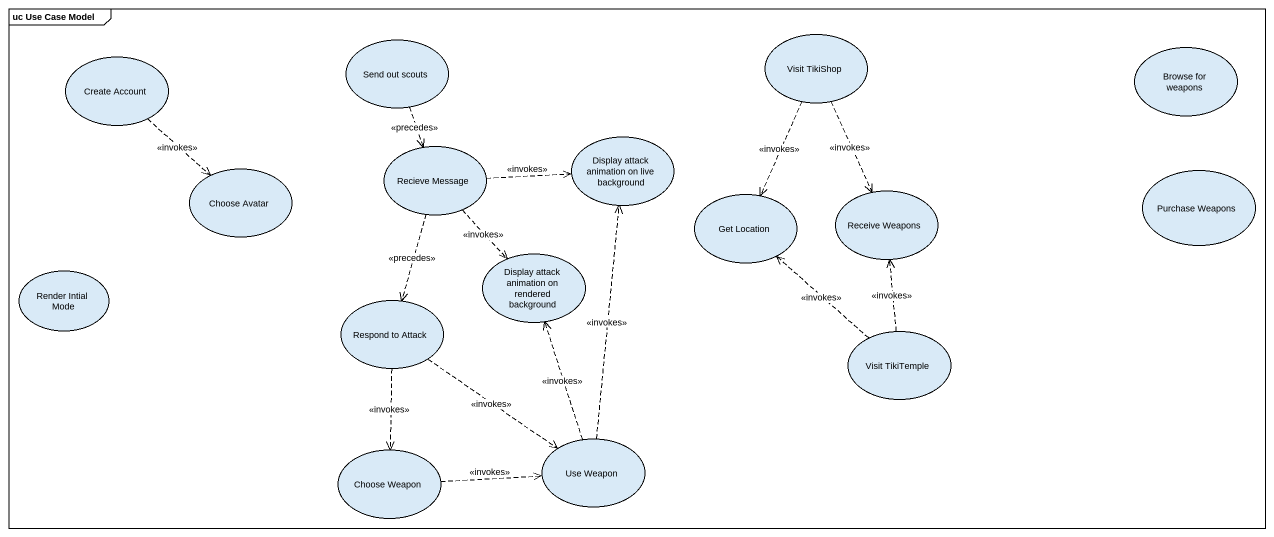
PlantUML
@startuml
mainframe uc Use Case Model
usecase "Visit TikiShop" as Visit_TikiShop
usecase "Create Account" as Create_Account
usecase "Send out scouts" as Send_out_scouts
usecase "Browse for weapons" as Browse_for_weapons
usecase "Recieve Message" as Recieve_Message
usecase "Display attack animation on live background" as Display_attack_animation_on
usecase "Choose Avatar" as Choose_Avatar
usecase "Receive Weapons" as Receive_Weapons
usecase "Purchase Weapons" as Purchase_Weapons
usecase "Get Location" as Get_Location
usecase "Display attack animation on rendered background" as Display_attack_animation_on_2
usecase "Render Intial Mode" as Render_Intial_Mode
usecase "Respond to Attack" as Respond_to_Attack
usecase "Visit TikiTemple" as Visit_TikiTemple
usecase "Choose Weapon" as Choose_Weapon
usecase "Use Weapon" as Use_Weapon
Visit_TikiShop ..> Receive_Weapons : <<invokes>>
Visit_TikiShop ..> Get_Location : <<invokes>>
Create_Account ..> Choose_Avatar : <<invokes>>
Send_out_scouts ..> Recieve_Message : <<precedes>>
Recieve_Message .right.> Display_attack_animation_on : <<invokes>>
Recieve_Message ..> Display_attack_animation_on_2 : <<invokes>>
Recieve_Message ..> Respond_to_Attack : <<precedes>>
Respond_to_Attack ..> Choose_Weapon : <<invokes>>
Respond_to_Attack ..> Use_Weapon : <<invokes>>
Visit_TikiTemple .up.> Receive_Weapons : <<invokes>>
Visit_TikiTemple .up.> Get_Location : <<invokes>>
Choose_Weapon .right.> Use_Weapon : <<invokes>>
Use_Weapon .up.> Display_attack_animation_on : <<invokes>>
Use_Weapon .up.> Display_attack_animation_on_2 : <<invokes>>
@enduml
